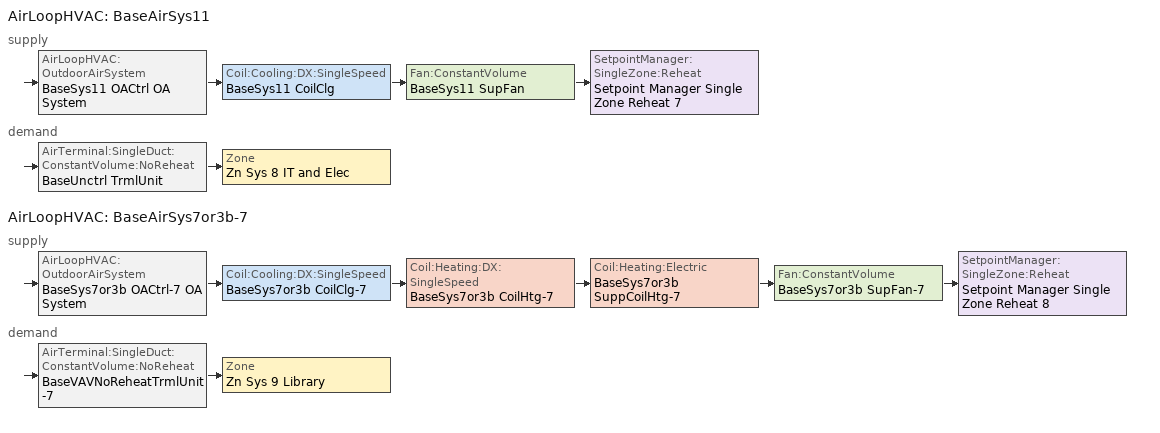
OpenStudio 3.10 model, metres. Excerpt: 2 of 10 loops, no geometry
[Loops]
AirLoopHVAC 'BaseAirSys11'
 supply: AirLoopHVAC:OutdoorAirSystem 'BaseSys11 OACtrl OA System' > Coil:Cooling:DX:SingleSpeed 'BaseSys11 CoilClg' > Fan:ConstantVolume 'BaseSys11 SupFan' > SetpointManager:SingleZone:Reheat 'Setpoint Manager Single Zone Reheat 7'
 demand: AirTerminal:SingleDuct:ConstantVolume:NoReheat 'BaseUnctrl TrmlUnit' > Zone 'Zn Sys 8 IT and Elec'
AirLoopHVAC 'BaseAirSys7or3b-7'
 supply: AirLoopHVAC:OutdoorAirSystem 'BaseSys7or3b OACtrl-7 OA System' > Coil:Cooling:DX:SingleSpeed 'BaseSys7or3b CoilClg-7' > Coil:Heating:DX:SingleSpeed 'BaseSys7or3b CoilHtg-7' > Coil:Heating:Electric 'BaseSys7or3b SuppCoilHtg-7' > Fan:ConstantVolume 'BaseSys7or3b SupFan-7' > SetpointManager:SingleZone:Reheat 'Setpoint Manager Single Zone Reheat 8'
 demand: AirTerminal:SingleDuct:ConstantVolume:NoReheat 'BaseVAVNoReheatTrmlUnit-7' > Zone 'Zn Sys 9 Library'
[Sizing:Zone] Zone Cooling Design Supply Air Temperature Input Method=TemperatureDifference; Zone Cooling Design Supply Air Temperature {C}=14; Zone Heating Design Supply Air Temperature Input Method=TemperatureDifference; Zone Heating Design Supply Air Temperature {C}=40; Zone Cooling Design Supply Air Humidity Ratio {kg-H2O/kg-air}=0.0085; Zone Heating Design Supply Air Humidity Ratio {kg-H2O/kg-air}=0.008; Zone Heating Sizing Factor=1; Zone Cooling Sizing Factor=1; Cooling Design Air Flow Method=DesignDay; Cooling Minimum Air Flow per Zone Floor Area {m3/s-m2}=0; Cooling Minimum Air Flow {m3/s}=0; Cooling Minimum Air Flow Fraction=0; Heating Design Air Flow Method=DesignDay; Heating Maximum Air Flow per Zone Floor Area {m3/s-m2}=0; Heating Maximum Air Flow {m3/s}=0; Heating Maximum Air Flow Fraction=0; Account for Dedicated Outdoor Air System=No; Dedicated Outdoor Air System Control Strategy=NeutralSupplyAir; Dedicated Outdoor Air Low Setpoint Temperature for Design {C}=autosize; Dedicated Outdoor Air High Setpoint Temperature for Design {C}=autosize; Zone Load Sizing Method=Sensible Load Only No Latent Load; Zone Latent Cooling Design Supply Air Humidity Ratio Input Method=HumidityRatioDifference; Zone Cooling Design Supply Air Humidity Ratio Difference {kgWater/kgDryAir}=0.005; Zone Latent Heating Design Supply Air Humidity Ratio Input Method=HumidityRatioDifference; Zone Humidification Design Supply Air Humidity Ratio Difference {kgWater/kgDryAir}=0.005; Sizing Option=Coincident
Name | Zone Cooling Design Supply Air Temperature Difference {deltaC} | Zone Heating Design Supply Air Temperature Difference {deltaC}
Zn Sys 8 IT and Elec | 5.55556 | 19.4444
Zn Sys 9 Library | 11.1111 | 13.8889
[Zone equipment]
Zn Sys 8 IT and Elec: BaseUnctrl TrmlUnit
Zn Sys 9 Library: BaseVAVNoReheatTrmlUnit-7
[AirLoopHVAC] Design Return Air Flow Fraction of Supply Air Flow=1
Name | Availability Schedule | Design Supply Air Flow Rate {m3/s}
BaseAirSys11 | DataHVACAvail | 0.476908
BaseAirSys7or3b-7 | OfficeHVACAvail | 0.953641
[Sizing:System] Central Heating Maximum System Air Flow Ratio=1; Preheat Design Temperature {C}=5.68434e-14; Preheat Design Humidity Ratio {kg-H2O/kg-Air}=0; Precool Design Temperature {C}=5.68434e-14; Precool Design Humidity Ratio {kg-H2O/kg-Air}=0; Central Heating Design Supply Air Temperature {C}=35; Sizing Option=NonCoincident; 100% Outdoor Air in Cooling=No; 100% Outdoor Air in Heating=No; Central Cooling Design Supply Air Humidity Ratio {kg-H2O/kg-Air}=0.0085; Central Heating Design Supply Air Humidity Ratio {kg-H2O/kg-Air}=0.008; Zone Maximum Outdoor Air Fraction=1; Cooling Supply Air Flow Rate Per Floor Area {m3/s-m2}=0.00996765; Cooling Fraction of Autosized Cooling Supply Air Flow Rate=1; Cooling Supply Air Flow Rate Per Unit Cooling Capacity {m3/s-W}=3.94755e-05; Heating Supply Air Flow Rate Per Floor Area {m3/s-m2}=0.00996765; Heating Fraction of Autosized Heating Supply Air Flow Rate=1; Heating Fraction of Autosized Cooling Supply Air Flow Rate=1; Heating Supply Air Flow Rate Per Unit Heating Capacity {m3/s-W}=3.15882e-05; Cooling Design Capacity Method=CoolingDesignCapacity; Cooling Design Capacity {W}=autosize; Cooling Design Capacity Per Floor Area {W/m2}=234.7; Fraction of Autosized Cooling Design Capacity=1; Heating Design Capacity Method=HeatingDesignCapacity; Heating Design Capacity {W}=autosize; Heating Design Capacity Per Floor Area {W/m2}=157; Fraction of Autosized Heating Design Capacity=1; Central Cooling Capacity Control Method=OnOff; Occupant Diversity=autosize
Name | Central Cooling Design Supply Air Temperature {C}
BaseAirSys11 | 18.3333
BaseAirSys7or3b-7 | 12.7778
[Fan:ConstantVolume] Availability Schedule=Always On Discrete; Motor In Airstream Fraction=1
Name | Fan Total Efficiency | Pressure Rise {Pa} | Maximum Flow Rate {m3/s} | Motor Efficiency
BaseSys11 SupFan | 0.55575 | 683.321 | 0.476908 | 0.855
BaseSys7or3b SupFan-7 | 0.56225 | 884.403 | 0.953641 | 0.865
[Coil:Heating:Electric]
BaseSys7or3b SuppCoilHtg-7: Availability Schedule=BaseSys7or3b SuppCoilHtg-7 AvailSch; Nominal Capacity {W}=11721.3
[Coil:Heating:DX:SingleSpeed]
BaseSys7or3b CoilHtg-7: Availability Schedule=Always On Discrete; Rated Total Heating Capacity {W}=18531.9; Rated COP {W/W}=3.52162; Rated Air Flow Rate {m3/s}=0.953641; Rated Supply Fan Power Per Volume Flow Rate 2017 {W/(m3/s)}=773.3; Rated Supply Fan Power Per Volume Flow Rate 2023 {W/(m3/s)}=934.4; Total Heating Capacity Function of Temperature Curve=CoilHtgHPQRatio_fToadbSI; Total Heating Capacity Function of Flow Fraction Curve=CoilHtgHPQRatio_fCFMRatio; Energy Input Ratio Function of Temperature Curve=CoilHtgHPEIRRatio_fToadbSI; Energy Input Ratio Function of Flow Fraction Curve=CoilHtgHPEIRRatio_fCFMRatio; Part Load Fraction Correlation Curve=CoilHtgHPEIRRatio_fQFrac; Defrost Energy Input Ratio Function of Temperature Curve=BaseSys7or3b CoilHtg-7 Defrost Curve; Minimum Outdoor Dry-Bulb Temperature for Compressor Operation {C}=-8.33333; Maximum Outdoor Dry-Bulb Temperature for Defrost Operation {C}=4.44444; Crankcase Heater Capacity {W}=50.5049; Maximum Outdoor Dry-Bulb Temperature for Crankcase Heater Operation {C}=10; Defrost Strategy=ReverseCycle; Defrost Control=Timed; Defrost Time Period Fraction=0.058333; Resistive Defrost Heater Capacity {W}=2000
[Coil:Cooling:DX:SingleSpeed] Availability Schedule=Always On Discrete; Rated Evaporator Fan Power Per Volume Flow Rate 2017 {W/(m3/s)}=773.3; Rated Evaporator Fan Power Per Volume Flow Rate 2023 {W/(m3/s)}=934.4; Total Cooling Capacity Function of Temperature Curve=CoilClgDXQRatio_fTwbToadbSI; Total Cooling Capacity Function of Flow Fraction Curve=CoilClgDXSnglQRatio_fCFMRatio; Energy Input Ratio Function of Flow Fraction Curve=CoilClgDXSnglEIRRatio_fCFMRatio; Part Load Fraction Correlation Curve=CoilClgDXSEEREIRRatio_fQFrac; Minimum Outdoor Dry-Bulb Temperature for Compressor Operation {C}=-25; Nominal Time for Condensate Removal to Begin {s}=0; Ratio of Initial Moisture Evaporation Rate and Steady State Latent Capacity=0; Maximum Cycling Rate {cycles/hr}=0; Latent Capacity Time Constant {s}=0; Condenser Type=AirCooled; Evaporative Condenser Effectiveness=0.9; Evaporative Condenser Air Flow Rate {m3/s}=autosize; Evaporative Condenser Pump Rated Power Consumption {W}=autosize; Maximum Outdoor Dry-Bulb Temperature for Crankcase Heater Operation {C}=10; Basin Heater Capacity {W/K}=0; Basin Heater Setpoint Temperature {C}=2
Name | Rated Total Cooling Capacity {W} | Rated Sensible Heat Ratio | Rated COP {W/W} | Rated Air Flow Rate {m3/s} | Energy Input Ratio Function of Temperature Curve | Crankcase Heater Capacity {W}
BaseSys11 CoilClg | 8569.08 | 1 | 3.67345 | 0.476908 | CoilClgDXEIRRatio_fTwbToadbSI | 22.6983
BaseSys7or3b CoilClg-7 | 18531.9 | autosize | 4.07563 | 0.953641 | CoilClgDXSEEREIR_fTwbToadbSI-6 | 0
[Controller:OutdoorAir] Minimum Outdoor Air Flow Rate {m3/s}=0; Maximum Outdoor Air Flow Rate {m3/s}=Autosize; Economizer Control Type=FixedDryBulb; Economizer Control Action Type=ModulateFlow; Economizer Maximum Limit Dry-Bulb Temperature {C}=21.6667; Economizer Maximum Limit Enthalpy {J/kg}=116300; Lockout Type=NoLockout; Minimum Limit Type=FixedMinimum; High Humidity Control=No; High Humidity Outdoor Air Flow Ratio=1; Control High Indoor Humidity Based on Outdoor Humidity Ratio=Yes; Heat Recovery Bypass Control Type=BypassWhenWithinEconomizerLimits; Economizer Operation Staging=InterlockedWithMechanicalCooling
Name | Minimum Outdoor Air Schedule | Maximum Fraction of Outdoor Air Schedule | Controller Mechanical Ventilation
BaseSys11 OACtrl | BaseSys11 OACtrl Schedule | BaseSys11 OACtrl Max OA Schedule | BaseSys11 OACtrl Mech Vent Controller
BaseSys7or3b OACtrl-7 | BaseSys7or3b OACtrl-7 Schedule | BaseSys7or3b OACtrl-7 Max OA Schedule | BaseSys7or3b OACtrl-7 Mech Vent Controller
[Controller:MechanicalVentilation] Availability Schedule=Always On Discrete
BaseSys11 OACtrl Mech Vent Controller; BaseSys7or3b OACtrl-7 Mech Vent Controller
[AirLoopHVAC:OutdoorAirSystem]
Name | Controller
BaseSys11 OACtrl OA System | BaseSys11 OACtrl
BaseSys7or3b OACtrl-7 OA System | BaseSys7or3b OACtrl-7
[SetpointManager:SingleZone:Reheat] Minimum Supply Air Temperature {C}=-99; Maximum Supply Air Temperature {C}=99
Name | Control Zone | Setpoint Node or NodeList
Setpoint Manager Single Zone Reheat 7 | Zn Sys 8 IT and Elec | BaseSys11 SupFan Outlet Node
Setpoint Manager Single Zone Reheat 8 | Zn Sys 9 Library | BaseSys7or3b SupFan-7 Outlet Node
[AirTerminal:SingleDuct:ConstantVolume:NoReheat] Availability Schedule=Always On Discrete
Name | Maximum Air Flow Rate {m3/s}
BaseUnctrl TrmlUnit | 0.476908
BaseVAVNoReheatTrmlUnit-7 | 0.953641
[Curve:Biquadratic]
Name | Coefficient1 Constant | Coefficient2 x | Coefficient3 x**2 | Coefficient4 y | Coefficient5 y**2 | Coefficient6 x*y | Minimum Value of x | Maximum Value of x | Minimum Value of y | Maximum Value of y | Minimum Curve Output | Maximum Curve Output
CoilClgDXQRatio_fTwbToadbSI | 0.86779 | 0.014245 | 0.000554 | -0.007569 | 3.2e-05 | -0.000191 | 13.89 | 25 | 23.89 | 46.11 | 0.77 | 1.29
CoilClgDXEIRRatio_fTwbToadbSI | 0.116709 | 0.028458 | -0.000411 | 0.021422 | 0.000162 | -0.00068 | 13.89 | 25 | 23.89 | 46.11 | 0.77 | 1.33
BaseSys7or3b CoilHtg-7 Defrost Curve | 1 | 0 | 0 | 0 | 0 | 0 | 0 | 1 | 0 | 1
[Curve:Cubic]
Name | Coefficient1 Constant | Coefficient2 x | Coefficient3 x**2 | Coefficient4 x**3 | Minimum Value of x | Maximum Value of x | Minimum Curve Output | Maximum Curve Output
CoilClgDXSEEREIRRatio_fQFrac | 1 | 0 | 0 | 0 | 0.7 | 1 | 1 | 1
CoilHtgHPQRatio_fToadbSI | 0.729009 | 0.031928 | 0.000136 | -9e-06 | 0 | 10 | 0.17 | 1.05
CoilHtgHPEIRRatio_fToadbSI | 1.21829 | -0.036117 | 0.00142 | -2.7e-05 | 0 | 10 | 0.97 | 3.18
[Curve:Quadratic] Minimum Value of x=0
Name | Coefficient1 Constant | Coefficient2 x | Coefficient3 x**2 | Maximum Value of x | Minimum Curve Output | Maximum Curve Output
CoilClgDXSnglQRatio_fCFMRatio | 0.8 | 0.2 | 0 | 100 | 0.8
CoilClgDXSnglEIRRatio_fCFMRatio | 1.156 | -0.1816 | 0.0256 | 100
CoilHtgHPQRatio_fCFMRatio | 0.84 | 0.16 | 0 | 100 | 0.84
CoilHtgHPEIRRatio_fQFrac | 0.85 | 0.15 | 0 | 1 | 0.85 | 1
CoilHtgHPEIRRatio_fCFMRatio | 1.3824 | -0.4336 | 0.0512 | 1
[Table:MultiVariableLookup]
CoilClgDXSEEREIR_fTwbToadbSI-6: EvaluateCurveToLimits, BiQuadratic, 1, Temperature, Temperature, Dimensionless, 2, 19.44, 35, 1, 19.44, 27.78, 0.78414, 19.44, 43.33, 1.21791, 13.89, 35, 1.16301, 13.89, 27.78, 0.916875, 13.89, 43.33, 1.41138, 25, 35, 0.884805, 25, 27.78, 0.690413, 25, 43.33, 1.08116
[Schedule:Day]
OfficeHVACAvailSun; BaseSys7or3b OACtrl-7 Schedule Week 1 Sunday; BaseSys7or3b OACtrl-7 Schedule Week 1 Holiday; BaseSys7or3b OACtrl-7 Schedule Week 1 Custom 1; BaseSys7or3b OACtrl-7 Schedule Week 1 Custom 2: 1, 0, 0, 2, 0, 0, 3, 0, 0, 4, 0, 0, 5, 0, 0, 6, 0, 0, 7, 0, 0, 8, 0, 0, 9, 0, 0, 10, 0, 0, 11, 0, 0, 12, 0, 0, 13, 0, 0, 14, 0, 0, 15, 0, 0, 16, 0, 0, 17, 0, 0, 18, 0, 0, 19, 0, 0, 20, 0, 0, 21, 0, 0, 22, 0, 0, 23, 0, 0, 24, 0, 0
OfficeHVACAvailWD; BaseSys7or3b OACtrl-7 Schedule Week 1 Monday; BaseSys7or3b OACtrl-7 Schedule Week 1 Tuesday; BaseSys7or3b OACtrl-7 Schedule Week 1 Wednesday; BaseSys7or3b OACtrl-7 Schedule Week 1 Thursday; BaseSys7or3b OACtrl-7 Schedule Week 1 Friday: 1, 0, 0, 2, 0, 0, 3, 0, 0, 4, 0, 0, 5, 0, 0, 6, 0, 1, 7, 0, 1, 8, 0, 1, 9, 0, 1, 10, 0, 1, 11, 0, 1, 12, 0, 1, 13, 0, 1, 14, 0, 1, 15, 0, 1, 16, 0, 1, 17, 0, 1, 18, 0, 1, 19, 0, 1, 20, 0, 1, 21, 0, 1, 22, 0, 1, 23, 0, 1, 24, 0, 1
OfficeHVACAvailSat; BaseSys7or3b OACtrl-7 Schedule Week 1 Saturday: 1, 0, 0, 2, 0, 0, 3, 0, 0, 4, 0, 0, 5, 0, 0, 6, 0, 1, 7, 0, 1, 8, 0, 1, 9, 0, 1, 10, 0, 1, 11, 0, 1, 12, 0, 1, 13, 0, 1, 14, 0, 1, 15, 0, 1, 16, 0, 1, 17, 0, 1, 18, 0, 1, 19, 0, 1, 20, 0, 0, 21, 0, 0, 22, 0, 0, 23, 0, 0, 24, 0, 0
AllOnHVACAvailDay; DataHVACAvailSun; DataHVACAvailWD; DataHVACAvailSat; BaseSys11 OACtrl Schedule Week 1 Sunday; BaseSys11 OACtrl Schedule Week 1 Monday; BaseSys11 OACtrl Schedule Week 1 Tuesday; BaseSys11 OACtrl Schedule Week 1 Wednesday; BaseSys11 OACtrl Schedule Week 1 Thursday; BaseSys11 OACtrl Schedule Week 1 Friday; BaseSys11 OACtrl Schedule Week 1 Saturday; BaseSys11 OACtrl Schedule Week 1 Holiday; BaseSys11 OACtrl Schedule Week 1 Summer; BaseSys11 OACtrl Schedule Week 1 Winter; BaseSys11 OACtrl Schedule Week 1 Custom 1; BaseSys11 OACtrl Schedule Week 1 Custom 2; BaseSys7or3b OACtrl-7 Schedule Week 1 Summer; BaseSys7or3b OACtrl-7 Schedule Week 1 Winter: 1, 0, 1, 2, 0, 1, 3, 0, 1, 4, 0, 1, 5, 0, 1, 6, 0, 1, 7, 0, 1, 8, 0, 1, 9, 0, 1, 10, 0, 1, 11, 0, 1, 12, 0, 1, 13, 0, 1, 14, 0, 1, 15, 0, 1, 16, 0, 1, 17, 0, 1, 18, 0, 1, 19, 0, 1, 20, 0, 1, 21, 0, 1, 22, 0, 1, 23, 0, 1, 24, 0, 1
BaseSys11 OACtrl Max OA Schedule Day Schedule: 24, 0, 0.9
BaseSys7or3b OACtrl-7 Max OA Schedule Day Schedule: 24, 0, 1
[Schedule:Week]
OfficeHVACAvailWk: OfficeHVACAvailSun, OfficeHVACAvailWD, OfficeHVACAvailWD, OfficeHVACAvailWD, OfficeHVACAvailWD, OfficeHVACAvailWD, OfficeHVACAvailSat, OfficeHVACAvailSun, AllOnHVACAvailDay, AllOnHVACAvailDay, OfficeHVACAvailSun, OfficeHVACAvailSun
DataHVACAvailWk: DataHVACAvailSun, DataHVACAvailWD, DataHVACAvailWD, DataHVACAvailWD, DataHVACAvailWD, DataHVACAvailWD, DataHVACAvailSat, DataHVACAvailSun, AllOnHVACAvailDay, AllOnHVACAvailDay, DataHVACAvailSun, DataHVACAvailSun
BaseSys11 OACtrl Schedule Week 1: BaseSys11 OACtrl Schedule Week 1 Sunday, BaseSys11 OACtrl Schedule Week 1 Monday, BaseSys11 OACtrl Schedule Week 1 Tuesday, BaseSys11 OACtrl Schedule Week 1 Wednesday, BaseSys11 OACtrl Schedule Week 1 Thursday, BaseSys11 OACtrl Schedule Week 1 Friday, BaseSys11 OACtrl Schedule Week 1 Saturday, BaseSys11 OACtrl Schedule Week 1 Holiday, BaseSys11 OACtrl Schedule Week 1 Summer, BaseSys11 OACtrl Schedule Week 1 Winter, BaseSys11 OACtrl Schedule Week 1 Custom 1, BaseSys11 OACtrl Schedule Week 1 Custom 2
BaseSys7or3b OACtrl-7 Schedule Week 1: BaseSys7or3b OACtrl-7 Schedule Week 1 Sunday, BaseSys7or3b OACtrl-7 Schedule Week 1 Monday, BaseSys7or3b OACtrl-7 Schedule Week 1 Tuesday, BaseSys7or3b OACtrl-7 Schedule Week 1 Wednesday, BaseSys7or3b OACtrl-7 Schedule Week 1 Thursday, BaseSys7or3b OACtrl-7 Schedule Week 1 Friday, BaseSys7or3b OACtrl-7 Schedule Week 1 Saturday, BaseSys7or3b OACtrl-7 Schedule Week 1 Holiday, BaseSys7or3b OACtrl-7 Schedule Week 1 Summer, BaseSys7or3b OACtrl-7 Schedule Week 1 Winter, BaseSys7or3b OACtrl-7 Schedule Week 1 Custom 1, BaseSys7or3b OACtrl-7 Schedule Week 1 Custom 2
[Schedule:Year]
OfficeHVACAvail: 12, 31, OfficeHVACAvailWk
DataHVACAvail: 12, 31, DataHVACAvailWk
BaseSys11 OACtrl Schedule: 12, 31, BaseSys11 OACtrl Schedule Week 1
BaseSys7or3b OACtrl-7 Schedule: 12, 31, BaseSys7or3b OACtrl-7 Schedule Week 1
[Schedule:Ruleset]
Name | Default Day Schedule
BaseSys11 OACtrl Max OA Schedule | BaseSys11 OACtrl Max OA Schedule Day Schedule
BaseSys7or3b OACtrl-7 Max OA Schedule | BaseSys7or3b OACtrl-7 Max OA Schedule Day Schedule
[Schedule:Constant] Value=1
Always On Discrete; BaseSys7or3b SuppCoilHtg-7 AvailSch
